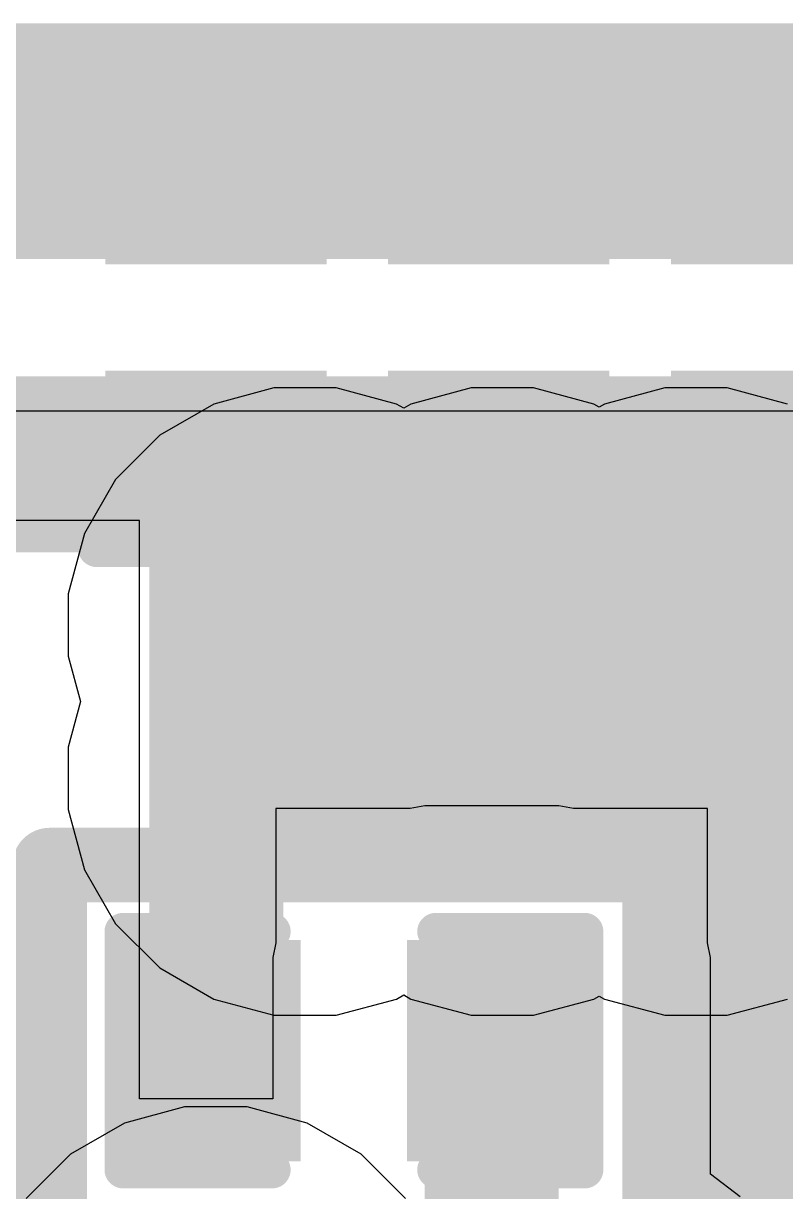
# Model space of a CAD drawing. Header units: inches. Extents: x -3 to 5437, y -3 to 5435.
# Drawn here: x 74.485 to 77.085, y 89.259 to 93.244 of the extents above; entities that cross this region are included whole.
import ezdxf

# ---------------------------------------------------------------- set-up
doc = ezdxf.new("R2010")
doc.units = ezdxf.units.IN
for name, color, linetype in [('Bottom Layer', 5, 'Continuous'), ('Drill Drawing', 1, 'Continuous'), ('GND', 16, 'Continuous'), ('PWR', 76, 'Continuous'), ('Top Layer', 1, 'Continuous'), ('Top Overlay', 2, 'Continuous'), ('Top Paste', 8, 'Continuous'), ('Top Solder', 216, 'Continuous'), ('Via Holes', 16, 'Continuous')]:
    doc.layers.add(name, color=color, linetype=linetype)

# ---------------------------------------------------------------- blocks, each defined once
blk = doc.blocks.new('C___0402_107')
at = {"layer": 'Top Layer'}
for points in [[(-0.6985, -0.3175), (-0.6985, 0.3175), (-0.2412999999999999, 0.3175), (-0.2413, -0.3175)], [(0.2412999999999999, -0.3175), (0.2413, 0.3175), (0.6985, 0.3175), (0.6985, -0.3175)]]:
    blk.add_hatch(color=1, dxfattribs=at).paths.add_polyline_path(points)
at = {"layer": 'Top Paste'}
for points in [[(-0.6985, -0.3175), (-0.6985, 0.3175), (-0.2412999999999999, 0.3175), (-0.2413, -0.3175)], [(0.2412999999999999, -0.3175), (0.2413, 0.3175), (0.6985, 0.3175), (0.6985, -0.3175)]]:
    blk.add_hatch(color=8, dxfattribs=at).paths.add_polyline_path(points)
at = {"layer": 'Top Solder'}
for points in [[(-0.7584998799999999, -0.37749988), (-0.7584998799999999, 0.37749988), (-0.18130012, 0.37749988), (-0.18130012, -0.37749988)], [(0.18130012, -0.37749988), (0.18130012, 0.37749988), (0.7584998799999999, 0.37749988), (0.7584998799999999, -0.37749988)]]:
    blk.add_hatch(color=216, dxfattribs=at).paths.add_polyline_path(points)
at = {"layer": 'Top Overlay'}
for points in [[(-0.7874, 0.4064, 0.127, 0.127, 0), (-0.7874, -0.4064, 0.127, 0.127, 0)], [(-0.7874, 0.4064, 0.127, 0.127, 0), (-0.2794, 0.4064, 0.127, 0.127, 0)], [(0.2794, 0.4064, 0.127, 0.127, 0), (0.7874, 0.4064, 0.127, 0.127, 0)], [(0.7874, 0.4064, 0.127, 0.127, 0), (0.7874, -0.4064, 0.127, 0.127, 0)], [(-0.7874, -0.4064, 0.127, 0.127, 0), (-0.2794, -0.4064, 0.127, 0.127, 0)], [(0.2794, -0.4064, 0.127, 0.127, 0), (0.7874, -0.4064, 0.127, 0.127, 0)]]:
    blk.add_lwpolyline(points, format="xyseb", dxfattribs=at)
for points in [[(-0.8191499999999999, 0.4064, 0.0635, 0.0635, 1), (-0.7556499999999999, 0.4064, 0.0635, 0.0635, 1)], [(-0.8191499999999999, 0.4064, 0.0635, 0.0635, 1), (-0.7556499999999999, 0.4064, 0.0635, 0.0635, 1)], [(-0.31115, 0.4064, 0.0635, 0.0635, 1), (-0.24765, 0.4064, 0.0635, 0.0635, 1)], [(0.24765, 0.4064, 0.0635, 0.0635, 1), (0.31115, 0.4064, 0.0635, 0.0635, 1)], [(0.7556499999999999, 0.4064, 0.0635, 0.0635, 1), (0.8191499999999999, 0.4064, 0.0635, 0.0635, 1)], [(0.7556499999999999, 0.4064, 0.0635, 0.0635, 1), (0.8191499999999999, 0.4064, 0.0635, 0.0635, 1)], [(-0.8191499999999999, -0.4064, 0.0635, 0.0635, 1), (-0.7556499999999999, -0.4064, 0.0635, 0.0635, 1)], [(-0.8191499999999999, -0.4064, 0.0635, 0.0635, 1), (-0.7556499999999999, -0.4064, 0.0635, 0.0635, 1)], [(-0.31115, -0.4064, 0.0635, 0.0635, 1), (-0.24765, -0.4064, 0.0635, 0.0635, 1)], [(0.24765, -0.4064, 0.0635, 0.0635, 1), (0.31115, -0.4064, 0.0635, 0.0635, 1)], [(0.7556499999999999, -0.4064, 0.0635, 0.0635, 1), (0.8191499999999999, -0.4064, 0.0635, 0.0635, 1)], [(0.7556499999999999, -0.4064, 0.0635, 0.0635, 1), (0.8191499999999999, -0.4064, 0.0635, 0.0635, 1)]]:
    blk.add_lwpolyline(points, format="xyseb", close=True, dxfattribs=at)
blk = doc.blocks.new('C___0402_108')
at = {"layer": 'Top Layer'}
for points in [[(-0.6985, -0.3175), (-0.6985, 0.3175), (-0.2412999999999999, 0.3175), (-0.2413, -0.3175)], [(0.2412999999999999, -0.3175), (0.2413, 0.3175), (0.6985, 0.3175), (0.6985, -0.3175)]]:
    blk.add_hatch(color=1, dxfattribs=at).paths.add_polyline_path(points)
at = {"layer": 'Top Paste'}
for points in [[(-0.6985, -0.3175), (-0.6985, 0.3175), (-0.2412999999999999, 0.3175), (-0.2413, -0.3175)], [(0.2412999999999999, -0.3175), (0.2413, 0.3175), (0.6985, 0.3175), (0.6985, -0.3175)]]:
    blk.add_hatch(color=8, dxfattribs=at).paths.add_polyline_path(points)
at = {"layer": 'Top Solder'}
for points in [[(-0.7584998799999999, -0.37749988), (-0.7584998799999999, 0.37749988), (-0.18130012, 0.37749988), (-0.18130012, -0.37749988)], [(0.18130012, -0.37749988), (0.18130012, 0.37749988), (0.7584998799999999, 0.37749988), (0.7584998799999999, -0.37749988)]]:
    blk.add_hatch(color=216, dxfattribs=at).paths.add_polyline_path(points)
at = {"layer": 'Top Overlay'}
for points in [[(-0.7874, 0.4064, 0.127, 0.127, 0), (-0.7874, -0.4064, 0.127, 0.127, 0)], [(-0.7874, 0.4064, 0.127, 0.127, 0), (-0.2794, 0.4064, 0.127, 0.127, 0)], [(0.2794, 0.4064, 0.127, 0.127, 0), (0.7874, 0.4064, 0.127, 0.127, 0)], [(0.7874, 0.4064, 0.127, 0.127, 0), (0.7874, -0.4064, 0.127, 0.127, 0)], [(-0.7874, -0.4064, 0.127, 0.127, 0), (-0.2794, -0.4064, 0.127, 0.127, 0)], [(0.2794, -0.4064, 0.127, 0.127, 0), (0.7874, -0.4064, 0.127, 0.127, 0)]]:
    blk.add_lwpolyline(points, format="xyseb", dxfattribs=at)
for points in [[(-0.8191499999999999, 0.4064, 0.0635, 0.0635, 1), (-0.7556499999999999, 0.4064, 0.0635, 0.0635, 1)], [(-0.8191499999999999, 0.4064, 0.0635, 0.0635, 1), (-0.7556499999999999, 0.4064, 0.0635, 0.0635, 1)], [(-0.31115, 0.4064, 0.0635, 0.0635, 1), (-0.24765, 0.4064, 0.0635, 0.0635, 1)], [(0.24765, 0.4064, 0.0635, 0.0635, 1), (0.31115, 0.4064, 0.0635, 0.0635, 1)], [(0.7556499999999999, 0.4064, 0.0635, 0.0635, 1), (0.8191499999999999, 0.4064, 0.0635, 0.0635, 1)], [(0.7556499999999999, 0.4064, 0.0635, 0.0635, 1), (0.8191499999999999, 0.4064, 0.0635, 0.0635, 1)], [(-0.8191499999999999, -0.4064, 0.0635, 0.0635, 1), (-0.7556499999999999, -0.4064, 0.0635, 0.0635, 1)], [(-0.8191499999999999, -0.4064, 0.0635, 0.0635, 1), (-0.7556499999999999, -0.4064, 0.0635, 0.0635, 1)], [(-0.31115, -0.4064, 0.0635, 0.0635, 1), (-0.24765, -0.4064, 0.0635, 0.0635, 1)], [(0.24765, -0.4064, 0.0635, 0.0635, 1), (0.31115, -0.4064, 0.0635, 0.0635, 1)], [(0.7556499999999999, -0.4064, 0.0635, 0.0635, 1), (0.8191499999999999, -0.4064, 0.0635, 0.0635, 1)], [(0.7556499999999999, -0.4064, 0.0635, 0.0635, 1), (0.8191499999999999, -0.4064, 0.0635, 0.0635, 1)]]:
    blk.add_lwpolyline(points, format="xyseb", close=True, dxfattribs=at)
blk = doc.blocks.new('C___0402_224')
at = {"layer": 'Top Layer'}
for points in [[(-0.6985, -0.3175), (-0.6985, 0.3175), (-0.2412999999999999, 0.3175), (-0.2413, -0.3175)], [(0.2412999999999999, -0.3175), (0.2413, 0.3175), (0.6985, 0.3175), (0.6985, -0.3175)]]:
    blk.add_hatch(color=1, dxfattribs=at).paths.add_polyline_path(points)
at = {"layer": 'Top Paste'}
for points in [[(-0.6985, -0.3175), (-0.6985, 0.3175), (-0.2412999999999999, 0.3175), (-0.2413, -0.3175)], [(0.2412999999999999, -0.3175), (0.2413, 0.3175), (0.6985, 0.3175), (0.6985, -0.3175)]]:
    blk.add_hatch(color=8, dxfattribs=at).paths.add_polyline_path(points)
at = {"layer": 'Top Solder'}
for points in [[(-0.7584998799999999, -0.37749988), (-0.7584998799999999, 0.37749988), (-0.18130012, 0.37749988), (-0.18130012, -0.37749988)], [(0.18130012, -0.37749988), (0.18130012, 0.37749988), (0.7584998799999999, 0.37749988), (0.7584998799999999, -0.37749988)]]:
    blk.add_hatch(color=216, dxfattribs=at).paths.add_polyline_path(points)
at = {"layer": 'Top Overlay'}
for points in [[(-0.7874, 0.4064, 0.127, 0.127, 0), (-0.7874, -0.4064, 0.127, 0.127, 0)], [(-0.2794, 0.4064, 0.127, 0.127, 0), (-0.7874, 0.4064, 0.127, 0.127, 0)], [(0.7874, 0.4064, 0.127, 0.127, 0), (0.2794, 0.4064, 0.127, 0.127, 0)], [(0.7874, 0.4064, 0.127, 0.127, 0), (0.7874, -0.4064, 0.127, 0.127, 0)], [(-0.2794, -0.4064, 0.127, 0.127, 0), (-0.7874, -0.4064, 0.127, 0.127, 0)], [(0.7874, -0.4064, 0.127, 0.127, 0), (0.2794, -0.4064, 0.127, 0.127, 0)]]:
    blk.add_lwpolyline(points, format="xyseb", dxfattribs=at)
for points in [[(-0.8191499999999999, 0.4064, 0.0635, 0.0635, 1), (-0.7556499999999999, 0.4064, 0.0635, 0.0635, 1)], [(-0.8191499999999999, 0.4064, 0.0635, 0.0635, 1), (-0.7556499999999999, 0.4064, 0.0635, 0.0635, 1)], [(-0.31115, 0.4064, 0.0635, 0.0635, 1), (-0.24765, 0.4064, 0.0635, 0.0635, 1)], [(0.24765, 0.4064, 0.0635, 0.0635, 1), (0.31115, 0.4064, 0.0635, 0.0635, 1)], [(0.7556499999999999, 0.4064, 0.0635, 0.0635, 1), (0.8191499999999999, 0.4064, 0.0635, 0.0635, 1)], [(0.7556499999999999, 0.4064, 0.0635, 0.0635, 1), (0.8191499999999999, 0.4064, 0.0635, 0.0635, 1)], [(-0.8191499999999999, -0.4064, 0.0635, 0.0635, 1), (-0.7556499999999999, -0.4064, 0.0635, 0.0635, 1)], [(-0.8191499999999999, -0.4064, 0.0635, 0.0635, 1), (-0.7556499999999999, -0.4064, 0.0635, 0.0635, 1)], [(-0.31115, -0.4064, 0.0635, 0.0635, 1), (-0.24765, -0.4064, 0.0635, 0.0635, 1)], [(0.24765, -0.4064, 0.0635, 0.0635, 1), (0.31115, -0.4064, 0.0635, 0.0635, 1)], [(0.7556499999999999, -0.4064, 0.0635, 0.0635, 1), (0.8191499999999999, -0.4064, 0.0635, 0.0635, 1)], [(0.7556499999999999, -0.4064, 0.0635, 0.0635, 1), (0.8191499999999999, -0.4064, 0.0635, 0.0635, 1)]]:
    blk.add_lwpolyline(points, format="xyseb", close=True, dxfattribs=at)
blk = doc.blocks.new('C___0402_225')
at = {"layer": 'Top Layer'}
for points in [[(-0.6985, -0.3175), (-0.6985, 0.3175), (-0.2412999999999999, 0.3175), (-0.2413, -0.3175)], [(0.2412999999999999, -0.3175), (0.2413, 0.3175), (0.6985, 0.3175), (0.6985, -0.3175)]]:
    blk.add_hatch(color=1, dxfattribs=at).paths.add_polyline_path(points)
at = {"layer": 'Top Paste'}
for points in [[(-0.6985, -0.3175), (-0.6985, 0.3175), (-0.2412999999999999, 0.3175), (-0.2413, -0.3175)], [(0.2412999999999999, -0.3175), (0.2413, 0.3175), (0.6985, 0.3175), (0.6985, -0.3175)]]:
    blk.add_hatch(color=8, dxfattribs=at).paths.add_polyline_path(points)
at = {"layer": 'Top Solder'}
for points in [[(-0.7584998799999999, -0.37749988), (-0.7584998799999999, 0.37749988), (-0.18130012, 0.37749988), (-0.18130012, -0.37749988)], [(0.18130012, -0.37749988), (0.18130012, 0.37749988), (0.7584998799999999, 0.37749988), (0.7584998799999999, -0.37749988)]]:
    blk.add_hatch(color=216, dxfattribs=at).paths.add_polyline_path(points)
at = {"layer": 'Top Overlay'}
for points in [[(-0.7874, 0.4064, 0.127, 0.127, 0), (-0.7874, -0.4064, 0.127, 0.127, 0)], [(-0.7874, 0.4064, 0.127, 0.127, 0), (-0.2794, 0.4064, 0.127, 0.127, 0)], [(0.2794, 0.4064, 0.127, 0.127, 0), (0.7874, 0.4064, 0.127, 0.127, 0)], [(0.7874, 0.4064, 0.127, 0.127, 0), (0.7874, -0.4064, 0.127, 0.127, 0)], [(-0.7874, -0.4064, 0.127, 0.127, 0), (-0.2794, -0.4064, 0.127, 0.127, 0)], [(0.2794, -0.4064, 0.127, 0.127, 0), (0.7874, -0.4064, 0.127, 0.127, 0)]]:
    blk.add_lwpolyline(points, format="xyseb", dxfattribs=at)
for points in [[(-0.8191499999999999, 0.4064, 0.0635, 0.0635, 1), (-0.7556499999999999, 0.4064, 0.0635, 0.0635, 1)], [(-0.8191499999999999, 0.4064, 0.0635, 0.0635, 1), (-0.7556499999999999, 0.4064, 0.0635, 0.0635, 1)], [(-0.31115, 0.4064, 0.0635, 0.0635, 1), (-0.24765, 0.4064, 0.0635, 0.0635, 1)], [(0.24765, 0.4064, 0.0635, 0.0635, 1), (0.31115, 0.4064, 0.0635, 0.0635, 1)], [(0.7556499999999999, 0.4064, 0.0635, 0.0635, 1), (0.8191499999999999, 0.4064, 0.0635, 0.0635, 1)], [(0.7556499999999999, 0.4064, 0.0635, 0.0635, 1), (0.8191499999999999, 0.4064, 0.0635, 0.0635, 1)], [(-0.8191499999999999, -0.4064, 0.0635, 0.0635, 1), (-0.7556499999999999, -0.4064, 0.0635, 0.0635, 1)], [(-0.8191499999999999, -0.4064, 0.0635, 0.0635, 1), (-0.7556499999999999, -0.4064, 0.0635, 0.0635, 1)], [(-0.31115, -0.4064, 0.0635, 0.0635, 1), (-0.24765, -0.4064, 0.0635, 0.0635, 1)], [(0.24765, -0.4064, 0.0635, 0.0635, 1), (0.31115, -0.4064, 0.0635, 0.0635, 1)], [(0.7556499999999999, -0.4064, 0.0635, 0.0635, 1), (0.8191499999999999, -0.4064, 0.0635, 0.0635, 1)], [(0.7556499999999999, -0.4064, 0.0635, 0.0635, 1), (0.8191499999999999, -0.4064, 0.0635, 0.0635, 1)]]:
    blk.add_lwpolyline(points, format="xyseb", close=True, dxfattribs=at)

msp = doc.modelspace()

# ---------------------------------------------------------------- hatches: boundary and pattern name
at = {"layer": 'Bottom Layer'}
h = msp.add_hatch(color=5, dxfattribs=at)
edge = h.paths.add_edge_path()
edge.add_arc((75.4458994, 91.19247446), 0.2999994, 0, 360)
h = msp.add_hatch(color=5, dxfattribs=at)
edge = h.paths.add_edge_path()
edge.add_arc((76.11873016, 91.19247446), 0.2999994, 0, 360)
h = msp.add_hatch(color=5, dxfattribs=at)
edge = h.paths.add_edge_path()
edge.add_arc((76.77913016, 91.19247446), 0.2999994, 0, 360)
h = msp.add_hatch(color=5, dxfattribs=at)
edge = h.paths.add_edge_path()
edge.add_arc((75.4458994, 90.66867566), 0.2999994, 0, 360)
h = msp.add_hatch(color=5, dxfattribs=at)
edge = h.paths.add_edge_path()
edge.add_arc((76.11873016, 90.66867566), 0.2999994, 0, 360)
h = msp.add_hatch(color=5, dxfattribs=at)
edge = h.paths.add_edge_path()
edge.add_arc((76.77913016, 90.66867566), 0.2999994, 0, 360)
at = {"layer": 'GND'}
h = msp.add_hatch(color=16, dxfattribs=at)
edge = h.paths.add_edge_path()
edge.add_arc((75.4458994, 91.19247446), 0.2999994, 0, 360)
h = msp.add_hatch(color=16, dxfattribs=at)
edge = h.paths.add_edge_path()
edge.add_arc((76.11873016, 91.19247446), 0.2999994, 0, 360)
h = msp.add_hatch(color=16, dxfattribs=at)
edge = h.paths.add_edge_path()
edge.add_arc((76.77913016, 91.19247446), 0.2999994, 0, 360)
h = msp.add_hatch(color=16, dxfattribs=at)
edge = h.paths.add_edge_path()
edge.add_arc((75.4458994, 90.66867566), 0.2999994, 0, 360)
h = msp.add_hatch(color=16, dxfattribs=at)
edge = h.paths.add_edge_path()
edge.add_arc((76.11873016, 90.66867566), 0.2999994, 0, 360)
h = msp.add_hatch(color=16, dxfattribs=at)
edge = h.paths.add_edge_path()
edge.add_arc((76.77913016, 90.66867566), 0.2999994, 0, 360)
at = {"layer": 'PWR'}
h = msp.add_hatch(color=76, dxfattribs=at)
edge = h.paths.add_edge_path()
edge.add_arc((75.4458994, 91.19247446), 0.2999994, 0, 360)
h = msp.add_hatch(color=76, dxfattribs=at)
edge = h.paths.add_edge_path()
edge.add_arc((76.11873016, 91.19247446), 0.2999994, 0, 360)
h = msp.add_hatch(color=76, dxfattribs=at)
edge = h.paths.add_edge_path()
edge.add_arc((76.77913016, 91.19247446), 0.2999994, 0, 360)
h = msp.add_hatch(color=76, dxfattribs=at)
edge = h.paths.add_edge_path()
edge.add_arc((75.4458994, 90.66867566), 0.2999994, 0, 360)
h = msp.add_hatch(color=76, dxfattribs=at)
edge = h.paths.add_edge_path()
edge.add_arc((76.11873016, 90.66867566), 0.2999994, 0, 360)
h = msp.add_hatch(color=76, dxfattribs=at)
edge = h.paths.add_edge_path()
edge.add_arc((76.77913016, 90.66867566), 0.2999994, 0, 360)
at = {"layer": 'Top Layer'}
for points in [[(72.37303788, 92.4400742), (83.96155927999999, 92.4400742), (83.96155927999999, 93.24427376), (72.37303788, 93.24427376)], [(72.37303788, 91.4400762), (78.3544534, 91.4400762), (78.3544534, 92.040075), (72.37303788, 92.040075)], [(76.76884061999999, 89.18027376), (78.35445594, 89.18027376), (78.35445594, 92.040075), (76.76884061999999, 92.040075)], [(74.91393196, 89.42257452), (75.37113196, 89.42257452), (75.37113196, 91.8595318), (74.91393196, 91.8595318)], [(74.91393196, 90.34017492), (77.07175339999999, 90.34017492), (77.07175339999999, 91.59276068), (74.91393196, 91.59276068)], [(76.76884061999999, 89.18027376), (82.68515594, 89.18027376), (82.68515594, 90.70427375999999), (76.76884061999999, 90.70427375999999)], [(75.85373195999999, 88.42257398), (76.31093195999999, 88.42257398), (76.31093195999999, 90.05757197999999), (75.85373195999999, 90.05757197999999)]]:
    msp.add_hatch(color=1, dxfattribs=at).paths.add_polyline_path(points)
h = msp.add_hatch(color=1, dxfattribs=at)
edge = h.paths.add_edge_path()
edge.add_arc((75.4458994, 91.19247446), 0.2999994, 0, 360)
h = msp.add_hatch(color=1, dxfattribs=at)
edge = h.paths.add_edge_path()
edge.add_arc((76.11873016, 91.19247446), 0.2999994, 0, 360)
h = msp.add_hatch(color=1, dxfattribs=at)
edge = h.paths.add_edge_path()
edge.add_arc((76.77913016, 91.19247446), 0.2999994, 0, 360)
h = msp.add_hatch(color=1, dxfattribs=at)
edge = h.paths.add_edge_path()
edge.add_arc((75.4458994, 90.66867566), 0.2999994, 0, 360)
h = msp.add_hatch(color=1, dxfattribs=at)
edge = h.paths.add_edge_path()
edge.add_arc((76.11873016, 90.66867566), 0.2999994, 0, 360)
h = msp.add_hatch(color=1, dxfattribs=at)
edge = h.paths.add_edge_path()
edge.add_arc((76.77913016, 90.66867566), 0.2999994, 0, 360)
at = {"layer": 'Via Holes'}
h = msp.add_hatch(color=7, dxfattribs=at)
edge = h.paths.add_edge_path()
edge.add_arc((75.4458994, 91.19247446), 0.1499997, 0, 360)
h = msp.add_hatch(color=7, dxfattribs=at)
edge = h.paths.add_edge_path()
edge.add_arc((76.11873016, 91.19247446), 0.1499997, 0, 360)
h = msp.add_hatch(color=7, dxfattribs=at)
edge = h.paths.add_edge_path()
edge.add_arc((76.77913016, 91.19247446), 0.1499997, 0, 360)
h = msp.add_hatch(color=7, dxfattribs=at)
edge = h.paths.add_edge_path()
edge.add_arc((75.4458994, 90.66867566), 0.1499997, 0, 360)
h = msp.add_hatch(color=7, dxfattribs=at)
edge = h.paths.add_edge_path()
edge.add_arc((76.11873016, 90.66867566), 0.1499997, 0, 360)
h = msp.add_hatch(color=7, dxfattribs=at)
edge = h.paths.add_edge_path()
edge.add_arc((76.77913016, 90.66867566), 0.1499997, 0, 360)

# ---------------------------------------------------------------- linework, layer by layer
at = {"layer": 'Bottom Layer'}
for p, q in [((75.03498074, 89.54807337999999), (74.82947949999999, 89.49300871999999)), ((75.24773114, 89.54807337999999), (75.03498074, 89.54807337999999)), ((75.45323238, 89.49300871999999), (75.24773114, 89.54807337999999)), ((74.82947949999999, 89.49300871999999), (74.64523297999999, 89.38663351999999)), ((75.6374789, 89.38663351999999), (75.45323238, 89.49300871999999)), ((74.64523297999999, 89.38663351999999), (74.4947964, 89.23619693999999)), ((75.78791548, 89.23619693999999), (75.6374789, 89.38663351999999))]:
    msp.add_line(p, q, dxfattribs=at)
at = {"layer": 'Drill Drawing'}
for points in [[(75.31889939999999, 91.31947446, 0.0508, 0.0508, 0), (75.4458994, 91.44647445999999, 0.0508, 0.0508, 0)], [(75.4458994, 91.44647445999999, 0.0508, 0.0508, 0), (75.5728994, 91.31947446, 0.0508, 0.0508, 0)], [(75.99173015999999, 91.31947446, 0.0508, 0.0508, 0), (76.11873016, 91.44647445999999, 0.0508, 0.0508, 0)], [(76.11873016, 91.44647445999999, 0.0508, 0.0508, 0), (76.24573016, 91.31947446, 0.0508, 0.0508, 0)], [(76.65213016, 91.31947446, 0.0508, 0.0508, 0), (76.77913016, 91.44647445999999, 0.0508, 0.0508, 0)], [(76.77913016, 91.44647445999999, 0.0508, 0.0508, 0), (76.90613015999999, 91.31947446, 0.0508, 0.0508, 0)], [(75.1918994, 91.31947446, 0.0508, 0.0508, 0), (75.31889939999999, 91.19247446, 0.0508, 0.0508, 0)], [(75.1918994, 91.31947446, 0.0508, 0.0508, 0), (75.31889939999999, 91.31947446, 0.0508, 0.0508, 0)], [(75.5728994, 91.31947446, 0.0508, 0.0508, 0), (75.69989939999999, 91.31947446, 0.0508, 0.0508, 0)], [(75.5728994, 91.19247446, 0.0508, 0.0508, 0), (75.69989939999999, 91.31947446, 0.0508, 0.0508, 0)], [(75.86473016, 91.31947446, 0.0508, 0.0508, 0), (75.99173015999999, 91.19247446, 0.0508, 0.0508, 0)], [(75.86473016, 91.31947446, 0.0508, 0.0508, 0), (75.99173015999999, 91.31947446, 0.0508, 0.0508, 0)], [(76.24573016, 91.31947446, 0.0508, 0.0508, 0), (76.37273015999999, 91.31947446, 0.0508, 0.0508, 0)], [(76.24573016, 91.19247446, 0.0508, 0.0508, 0), (76.37273015999999, 91.31947446, 0.0508, 0.0508, 0)], [(76.52513016, 91.31947446, 0.0508, 0.0508, 0), (76.65213016, 91.19247446, 0.0508, 0.0508, 0)], [(76.52513016, 91.31947446, 0.0508, 0.0508, 0), (76.65213016, 91.31947446, 0.0508, 0.0508, 0)], [(76.90613015999999, 91.31947446, 0.0508, 0.0508, 0), (77.03313016, 91.31947446, 0.0508, 0.0508, 0)], [(76.90613015999999, 91.19247446, 0.0508, 0.0508, 0), (77.03313016, 91.31947446, 0.0508, 0.0508, 0)], [(75.1918994, 91.06547445999999, 0.0508, 0.0508, 0), (75.31889939999999, 91.19247446, 0.0508, 0.0508, 0)], [(75.5728994, 91.19247446, 0.0508, 0.0508, 0), (75.69989939999999, 91.06547445999999, 0.0508, 0.0508, 0)], [(75.86473016, 91.06547445999999, 0.0508, 0.0508, 0), (75.99173015999999, 91.19247446, 0.0508, 0.0508, 0)], [(76.24573016, 91.19247446, 0.0508, 0.0508, 0), (76.37273015999999, 91.06547445999999, 0.0508, 0.0508, 0)], [(76.52513016, 91.06547445999999, 0.0508, 0.0508, 0), (76.65213016, 91.19247446, 0.0508, 0.0508, 0)], [(76.90613015999999, 91.19247446, 0.0508, 0.0508, 0), (77.03313016, 91.06547445999999, 0.0508, 0.0508, 0)], [(75.1918994, 91.06547445999999, 0.0508, 0.0508, 0), (75.31889939999999, 91.06547445999999, 0.0508, 0.0508, 0)], [(75.31889939999999, 91.06547445999999, 0.0508, 0.0508, 0), (75.4458994, 90.93847446, 0.0508, 0.0508, 0)], [(75.4458994, 90.93847446, 0.0508, 0.0508, 0), (75.5728994, 91.06547445999999, 0.0508, 0.0508, 0)], [(75.5728994, 91.06547445999999, 0.0508, 0.0508, 0), (75.69989939999999, 91.06547445999999, 0.0508, 0.0508, 0)], [(75.86473016, 91.06547445999999, 0.0508, 0.0508, 0), (75.99173015999999, 91.06547445999999, 0.0508, 0.0508, 0)], [(75.99173015999999, 91.06547445999999, 0.0508, 0.0508, 0), (76.11873016, 90.93847446, 0.0508, 0.0508, 0)], [(76.11873016, 90.93847446, 0.0508, 0.0508, 0), (76.24573016, 91.06547445999999, 0.0508, 0.0508, 0)], [(76.24573016, 91.06547445999999, 0.0508, 0.0508, 0), (76.37273015999999, 91.06547445999999, 0.0508, 0.0508, 0)], [(76.52513016, 91.06547445999999, 0.0508, 0.0508, 0), (76.65213016, 91.06547445999999, 0.0508, 0.0508, 0)], [(76.65213016, 91.06547445999999, 0.0508, 0.0508, 0), (76.77913016, 90.93847446, 0.0508, 0.0508, 0)], [(76.77913016, 90.93847446, 0.0508, 0.0508, 0), (76.90613015999999, 91.06547445999999, 0.0508, 0.0508, 0)], [(76.90613015999999, 91.06547445999999, 0.0508, 0.0508, 0), (77.03313016, 91.06547445999999, 0.0508, 0.0508, 0)], [(75.31889939999999, 90.79567566, 0.0508, 0.0508, 0), (75.4458994, 90.92267566, 0.0508, 0.0508, 0)], [(75.4458994, 90.92267566, 0.0508, 0.0508, 0), (75.5728994, 90.79567566, 0.0508, 0.0508, 0)], [(75.99173015999999, 90.79567566, 0.0508, 0.0508, 0), (76.11873016, 90.92267566, 0.0508, 0.0508, 0)], [(76.11873016, 90.92267566, 0.0508, 0.0508, 0), (76.24573016, 90.79567566, 0.0508, 0.0508, 0)], [(76.65213016, 90.79567566, 0.0508, 0.0508, 0), (76.77913016, 90.92267566, 0.0508, 0.0508, 0)], [(76.77913016, 90.92267566, 0.0508, 0.0508, 0), (76.90613015999999, 90.79567566, 0.0508, 0.0508, 0)], [(75.1918994, 90.79567566, 0.0508, 0.0508, 0), (75.31889939999999, 90.66867566, 0.0508, 0.0508, 0)], [(75.1918994, 90.79567566, 0.0508, 0.0508, 0), (75.31889939999999, 90.79567566, 0.0508, 0.0508, 0)], [(75.5728994, 90.79567566, 0.0508, 0.0508, 0), (75.69989939999999, 90.79567566, 0.0508, 0.0508, 0)], [(75.5728994, 90.66867566, 0.0508, 0.0508, 0), (75.69989939999999, 90.79567566, 0.0508, 0.0508, 0)], [(75.86473016, 90.79567566, 0.0508, 0.0508, 0), (75.99173015999999, 90.66867566, 0.0508, 0.0508, 0)], [(75.86473016, 90.79567566, 0.0508, 0.0508, 0), (75.99173015999999, 90.79567566, 0.0508, 0.0508, 0)], [(76.24573016, 90.79567566, 0.0508, 0.0508, 0), (76.37273015999999, 90.79567566, 0.0508, 0.0508, 0)], [(76.24573016, 90.66867566, 0.0508, 0.0508, 0), (76.37273015999999, 90.79567566, 0.0508, 0.0508, 0)], [(76.52513016, 90.79567566, 0.0508, 0.0508, 0), (76.65213016, 90.66867566, 0.0508, 0.0508, 0)], [(76.52513016, 90.79567566, 0.0508, 0.0508, 0), (76.65213016, 90.79567566, 0.0508, 0.0508, 0)], [(76.90613015999999, 90.79567566, 0.0508, 0.0508, 0), (77.03313016, 90.79567566, 0.0508, 0.0508, 0)], [(76.90613015999999, 90.66867566, 0.0508, 0.0508, 0), (77.03313016, 90.79567566, 0.0508, 0.0508, 0)], [(75.1918994, 90.54167566, 0.0508, 0.0508, 0), (75.31889939999999, 90.66867566, 0.0508, 0.0508, 0)], [(75.5728994, 90.66867566, 0.0508, 0.0508, 0), (75.69989939999999, 90.54167566, 0.0508, 0.0508, 0)], [(75.86473016, 90.54167566, 0.0508, 0.0508, 0), (75.99173015999999, 90.66867566, 0.0508, 0.0508, 0)], [(76.24573016, 90.66867566, 0.0508, 0.0508, 0), (76.37273015999999, 90.54167566, 0.0508, 0.0508, 0)], [(76.52513016, 90.54167566, 0.0508, 0.0508, 0), (76.65213016, 90.66867566, 0.0508, 0.0508, 0)], [(76.90613015999999, 90.66867566, 0.0508, 0.0508, 0), (77.03313016, 90.54167566, 0.0508, 0.0508, 0)], [(75.1918994, 90.54167566, 0.0508, 0.0508, 0), (75.31889939999999, 90.54167566, 0.0508, 0.0508, 0)], [(75.31889939999999, 90.54167566, 0.0508, 0.0508, 0), (75.4458994, 90.41467566, 0.0508, 0.0508, 0)], [(75.4458994, 90.41467566, 0.0508, 0.0508, 0), (75.5728994, 90.54167566, 0.0508, 0.0508, 0)], [(75.5728994, 90.54167566, 0.0508, 0.0508, 0), (75.69989939999999, 90.54167566, 0.0508, 0.0508, 0)], [(75.86473016, 90.54167566, 0.0508, 0.0508, 0), (75.99173015999999, 90.54167566, 0.0508, 0.0508, 0)], [(75.99173015999999, 90.54167566, 0.0508, 0.0508, 0), (76.11873016, 90.41467566, 0.0508, 0.0508, 0)], [(76.11873016, 90.41467566, 0.0508, 0.0508, 0), (76.24573016, 90.54167566, 0.0508, 0.0508, 0)], [(76.24573016, 90.54167566, 0.0508, 0.0508, 0), (76.37273015999999, 90.54167566, 0.0508, 0.0508, 0)], [(76.52513016, 90.54167566, 0.0508, 0.0508, 0), (76.65213016, 90.54167566, 0.0508, 0.0508, 0)], [(76.65213016, 90.54167566, 0.0508, 0.0508, 0), (76.77913016, 90.41467566, 0.0508, 0.0508, 0)], [(76.77913016, 90.41467566, 0.0508, 0.0508, 0), (76.90613015999999, 90.54167566, 0.0508, 0.0508, 0)], [(76.90613015999999, 90.54167566, 0.0508, 0.0508, 0), (77.03313016, 90.54167566, 0.0508, 0.0508, 0)]]:
    msp.add_lwpolyline(points, format="xyseb", dxfattribs=at)
for points in [[(75.43319939999999, 91.44647445999999, 0.0254, 0.0254, 1), (75.4585994, 91.44647445999999, 0.0254, 0.0254, 1)], [(75.43319939999999, 91.44647445999999, 0.0254, 0.0254, 1), (75.4585994, 91.44647445999999, 0.0254, 0.0254, 1)], [(76.10603015999999, 91.44647445999999, 0.0254, 0.0254, 1), (76.13143016, 91.44647445999999, 0.0254, 0.0254, 1)], [(76.10603015999999, 91.44647445999999, 0.0254, 0.0254, 1), (76.13143016, 91.44647445999999, 0.0254, 0.0254, 1)], [(76.76643016, 91.44647445999999, 0.0254, 0.0254, 1), (76.79183016, 91.44647445999999, 0.0254, 0.0254, 1)], [(76.76643016, 91.44647445999999, 0.0254, 0.0254, 1), (76.79183016, 91.44647445999999, 0.0254, 0.0254, 1)], [(75.1791994, 91.31947446, 0.0254, 0.0254, 1), (75.20459939999999, 91.31947446, 0.0254, 0.0254, 1)], [(75.1791994, 91.31947446, 0.0254, 0.0254, 1), (75.20459939999999, 91.31947446, 0.0254, 0.0254, 1)], [(75.3061994, 91.31947446, 0.0254, 0.0254, 1), (75.3315994, 91.31947446, 0.0254, 0.0254, 1)], [(75.3061994, 91.31947446, 0.0254, 0.0254, 1), (75.3315994, 91.31947446, 0.0254, 0.0254, 1)], [(75.56019939999999, 91.31947446, 0.0254, 0.0254, 1), (75.5855994, 91.31947446, 0.0254, 0.0254, 1)], [(75.56019939999999, 91.31947446, 0.0254, 0.0254, 1), (75.5855994, 91.31947446, 0.0254, 0.0254, 1)], [(75.6871994, 91.31947446, 0.0254, 0.0254, 1), (75.7125994, 91.31947446, 0.0254, 0.0254, 1)], [(75.6871994, 91.31947446, 0.0254, 0.0254, 1), (75.7125994, 91.31947446, 0.0254, 0.0254, 1)], [(75.85203016, 91.31947446, 0.0254, 0.0254, 1), (75.87743016, 91.31947446, 0.0254, 0.0254, 1)], [(75.85203016, 91.31947446, 0.0254, 0.0254, 1), (75.87743016, 91.31947446, 0.0254, 0.0254, 1)], [(75.97903016, 91.31947446, 0.0254, 0.0254, 1), (76.00443016, 91.31947446, 0.0254, 0.0254, 1)], [(75.97903016, 91.31947446, 0.0254, 0.0254, 1), (76.00443016, 91.31947446, 0.0254, 0.0254, 1)], [(76.23303016, 91.31947446, 0.0254, 0.0254, 1), (76.25843016, 91.31947446, 0.0254, 0.0254, 1)], [(76.23303016, 91.31947446, 0.0254, 0.0254, 1), (76.25843016, 91.31947446, 0.0254, 0.0254, 1)], [(76.36003016000001, 91.31947446, 0.0254, 0.0254, 1), (76.38543016, 91.31947446, 0.0254, 0.0254, 1)], [(76.36003016000001, 91.31947446, 0.0254, 0.0254, 1), (76.38543016, 91.31947446, 0.0254, 0.0254, 1)], [(76.51243016, 91.31947446, 0.0254, 0.0254, 1), (76.53783016, 91.31947446, 0.0254, 0.0254, 1)], [(76.51243016, 91.31947446, 0.0254, 0.0254, 1), (76.53783016, 91.31947446, 0.0254, 0.0254, 1)], [(76.63943015999999, 91.31947446, 0.0254, 0.0254, 1), (76.66483016000001, 91.31947446, 0.0254, 0.0254, 1)], [(76.63943015999999, 91.31947446, 0.0254, 0.0254, 1), (76.66483016000001, 91.31947446, 0.0254, 0.0254, 1)], [(76.89343016, 91.31947446, 0.0254, 0.0254, 1), (76.91883016, 91.31947446, 0.0254, 0.0254, 1)], [(76.89343016, 91.31947446, 0.0254, 0.0254, 1), (76.91883016, 91.31947446, 0.0254, 0.0254, 1)], [(77.02043015999999, 91.31947446, 0.0254, 0.0254, 1), (77.04583016, 91.31947446, 0.0254, 0.0254, 1)], [(77.02043015999999, 91.31947446, 0.0254, 0.0254, 1), (77.04583016, 91.31947446, 0.0254, 0.0254, 1)], [(75.3061994, 91.19247446, 0.0254, 0.0254, 1), (75.3315994, 91.19247446, 0.0254, 0.0254, 1)], [(75.3061994, 91.19247446, 0.0254, 0.0254, 1), (75.3315994, 91.19247446, 0.0254, 0.0254, 1)], [(75.56019939999999, 91.19247446, 0.0254, 0.0254, 1), (75.5855994, 91.19247446, 0.0254, 0.0254, 1)], [(75.56019939999999, 91.19247446, 0.0254, 0.0254, 1), (75.5855994, 91.19247446, 0.0254, 0.0254, 1)], [(75.97903016, 91.19247446, 0.0254, 0.0254, 1), (76.00443016, 91.19247446, 0.0254, 0.0254, 1)], [(75.97903016, 91.19247446, 0.0254, 0.0254, 1), (76.00443016, 91.19247446, 0.0254, 0.0254, 1)], [(76.23303016, 91.19247446, 0.0254, 0.0254, 1), (76.25843016, 91.19247446, 0.0254, 0.0254, 1)], [(76.23303016, 91.19247446, 0.0254, 0.0254, 1), (76.25843016, 91.19247446, 0.0254, 0.0254, 1)], [(76.63943015999999, 91.19247446, 0.0254, 0.0254, 1), (76.66483016000001, 91.19247446, 0.0254, 0.0254, 1)], [(76.63943015999999, 91.19247446, 0.0254, 0.0254, 1), (76.66483016000001, 91.19247446, 0.0254, 0.0254, 1)], [(76.89343016, 91.19247446, 0.0254, 0.0254, 1), (76.91883016, 91.19247446, 0.0254, 0.0254, 1)], [(76.89343016, 91.19247446, 0.0254, 0.0254, 1), (76.91883016, 91.19247446, 0.0254, 0.0254, 1)], [(75.1791994, 91.06547445999999, 0.0254, 0.0254, 1), (75.20459939999999, 91.06547445999999, 0.0254, 0.0254, 1)], [(75.1791994, 91.06547445999999, 0.0254, 0.0254, 1), (75.20459939999999, 91.06547445999999, 0.0254, 0.0254, 1)], [(75.3061994, 91.06547445999999, 0.0254, 0.0254, 1), (75.3315994, 91.06547445999999, 0.0254, 0.0254, 1)], [(75.3061994, 91.06547445999999, 0.0254, 0.0254, 1), (75.3315994, 91.06547445999999, 0.0254, 0.0254, 1)], [(75.56019939999999, 91.06547445999999, 0.0254, 0.0254, 1), (75.5855994, 91.06547445999999, 0.0254, 0.0254, 1)], [(75.56019939999999, 91.06547445999999, 0.0254, 0.0254, 1), (75.5855994, 91.06547445999999, 0.0254, 0.0254, 1)], [(75.6871994, 91.06547445999999, 0.0254, 0.0254, 1), (75.7125994, 91.06547445999999, 0.0254, 0.0254, 1)], [(75.6871994, 91.06547445999999, 0.0254, 0.0254, 1), (75.7125994, 91.06547445999999, 0.0254, 0.0254, 1)], [(75.85203016, 91.06547445999999, 0.0254, 0.0254, 1), (75.87743016, 91.06547445999999, 0.0254, 0.0254, 1)], [(75.85203016, 91.06547445999999, 0.0254, 0.0254, 1), (75.87743016, 91.06547445999999, 0.0254, 0.0254, 1)], [(75.97903016, 91.06547445999999, 0.0254, 0.0254, 1), (76.00443016, 91.06547445999999, 0.0254, 0.0254, 1)], [(75.97903016, 91.06547445999999, 0.0254, 0.0254, 1), (76.00443016, 91.06547445999999, 0.0254, 0.0254, 1)], [(76.23303016, 91.06547445999999, 0.0254, 0.0254, 1), (76.25843016, 91.06547445999999, 0.0254, 0.0254, 1)], [(76.23303016, 91.06547445999999, 0.0254, 0.0254, 1), (76.25843016, 91.06547445999999, 0.0254, 0.0254, 1)], [(76.36003016000001, 91.06547445999999, 0.0254, 0.0254, 1), (76.38543016, 91.06547445999999, 0.0254, 0.0254, 1)], [(76.36003016000001, 91.06547445999999, 0.0254, 0.0254, 1), (76.38543016, 91.06547445999999, 0.0254, 0.0254, 1)], [(76.51243016, 91.06547445999999, 0.0254, 0.0254, 1), (76.53783016, 91.06547445999999, 0.0254, 0.0254, 1)], [(76.51243016, 91.06547445999999, 0.0254, 0.0254, 1), (76.53783016, 91.06547445999999, 0.0254, 0.0254, 1)], [(76.63943015999999, 91.06547445999999, 0.0254, 0.0254, 1), (76.66483016000001, 91.06547445999999, 0.0254, 0.0254, 1)], [(76.63943015999999, 91.06547445999999, 0.0254, 0.0254, 1), (76.66483016000001, 91.06547445999999, 0.0254, 0.0254, 1)], [(76.89343016, 91.06547445999999, 0.0254, 0.0254, 1), (76.91883016, 91.06547445999999, 0.0254, 0.0254, 1)], [(76.89343016, 91.06547445999999, 0.0254, 0.0254, 1), (76.91883016, 91.06547445999999, 0.0254, 0.0254, 1)], [(77.02043015999999, 91.06547445999999, 0.0254, 0.0254, 1), (77.04583016, 91.06547445999999, 0.0254, 0.0254, 1)], [(77.02043015999999, 91.06547445999999, 0.0254, 0.0254, 1), (77.04583016, 91.06547445999999, 0.0254, 0.0254, 1)], [(75.43319939999999, 90.93847446, 0.0254, 0.0254, 1), (75.4585994, 90.93847446, 0.0254, 0.0254, 1)], [(75.43319939999999, 90.93847446, 0.0254, 0.0254, 1), (75.4585994, 90.93847446, 0.0254, 0.0254, 1)], [(75.43319939999999, 90.92267566, 0.0254, 0.0254, 1), (75.4585994, 90.92267566, 0.0254, 0.0254, 1)], [(75.43319939999999, 90.92267566, 0.0254, 0.0254, 1), (75.4585994, 90.92267566, 0.0254, 0.0254, 1)], [(76.10603015999999, 90.93847446, 0.0254, 0.0254, 1), (76.13143016, 90.93847446, 0.0254, 0.0254, 1)], [(76.10603015999999, 90.93847446, 0.0254, 0.0254, 1), (76.13143016, 90.93847446, 0.0254, 0.0254, 1)], [(76.10603015999999, 90.92267566, 0.0254, 0.0254, 1), (76.13143016, 90.92267566, 0.0254, 0.0254, 1)], [(76.10603015999999, 90.92267566, 0.0254, 0.0254, 1), (76.13143016, 90.92267566, 0.0254, 0.0254, 1)], [(76.76643016, 90.93847446, 0.0254, 0.0254, 1), (76.79183016, 90.93847446, 0.0254, 0.0254, 1)], [(76.76643016, 90.93847446, 0.0254, 0.0254, 1), (76.79183016, 90.93847446, 0.0254, 0.0254, 1)], [(76.76643016, 90.92267566, 0.0254, 0.0254, 1), (76.79183016, 90.92267566, 0.0254, 0.0254, 1)], [(76.76643016, 90.92267566, 0.0254, 0.0254, 1), (76.79183016, 90.92267566, 0.0254, 0.0254, 1)], [(75.1791994, 90.79567566, 0.0254, 0.0254, 1), (75.20459939999999, 90.79567566, 0.0254, 0.0254, 1)], [(75.1791994, 90.79567566, 0.0254, 0.0254, 1), (75.20459939999999, 90.79567566, 0.0254, 0.0254, 1)], [(75.3061994, 90.79567566, 0.0254, 0.0254, 1), (75.3315994, 90.79567566, 0.0254, 0.0254, 1)], [(75.3061994, 90.79567566, 0.0254, 0.0254, 1), (75.3315994, 90.79567566, 0.0254, 0.0254, 1)], [(75.56019939999999, 90.79567566, 0.0254, 0.0254, 1), (75.5855994, 90.79567566, 0.0254, 0.0254, 1)], [(75.56019939999999, 90.79567566, 0.0254, 0.0254, 1), (75.5855994, 90.79567566, 0.0254, 0.0254, 1)], [(75.6871994, 90.79567566, 0.0254, 0.0254, 1), (75.7125994, 90.79567566, 0.0254, 0.0254, 1)], [(75.6871994, 90.79567566, 0.0254, 0.0254, 1), (75.7125994, 90.79567566, 0.0254, 0.0254, 1)], [(75.85203016, 90.79567566, 0.0254, 0.0254, 1), (75.87743016, 90.79567566, 0.0254, 0.0254, 1)], [(75.85203016, 90.79567566, 0.0254, 0.0254, 1), (75.87743016, 90.79567566, 0.0254, 0.0254, 1)], [(75.97903016, 90.79567566, 0.0254, 0.0254, 1), (76.00443016, 90.79567566, 0.0254, 0.0254, 1)], [(75.97903016, 90.79567566, 0.0254, 0.0254, 1), (76.00443016, 90.79567566, 0.0254, 0.0254, 1)], [(76.23303016, 90.79567566, 0.0254, 0.0254, 1), (76.25843016, 90.79567566, 0.0254, 0.0254, 1)], [(76.23303016, 90.79567566, 0.0254, 0.0254, 1), (76.25843016, 90.79567566, 0.0254, 0.0254, 1)], [(76.36003016000001, 90.79567566, 0.0254, 0.0254, 1), (76.38543016, 90.79567566, 0.0254, 0.0254, 1)], [(76.36003016000001, 90.79567566, 0.0254, 0.0254, 1), (76.38543016, 90.79567566, 0.0254, 0.0254, 1)], [(76.51243016, 90.79567566, 0.0254, 0.0254, 1), (76.53783016, 90.79567566, 0.0254, 0.0254, 1)], [(76.51243016, 90.79567566, 0.0254, 0.0254, 1), (76.53783016, 90.79567566, 0.0254, 0.0254, 1)], [(76.63943015999999, 90.79567566, 0.0254, 0.0254, 1), (76.66483016000001, 90.79567566, 0.0254, 0.0254, 1)], [(76.63943015999999, 90.79567566, 0.0254, 0.0254, 1), (76.66483016000001, 90.79567566, 0.0254, 0.0254, 1)], [(76.89343016, 90.79567566, 0.0254, 0.0254, 1), (76.91883016, 90.79567566, 0.0254, 0.0254, 1)], [(76.89343016, 90.79567566, 0.0254, 0.0254, 1), (76.91883016, 90.79567566, 0.0254, 0.0254, 1)], [(77.02043015999999, 90.79567566, 0.0254, 0.0254, 1), (77.04583016, 90.79567566, 0.0254, 0.0254, 1)], [(77.02043015999999, 90.79567566, 0.0254, 0.0254, 1), (77.04583016, 90.79567566, 0.0254, 0.0254, 1)], [(75.3061994, 90.66867566, 0.0254, 0.0254, 1), (75.3315994, 90.66867566, 0.0254, 0.0254, 1)], [(75.3061994, 90.66867566, 0.0254, 0.0254, 1), (75.3315994, 90.66867566, 0.0254, 0.0254, 1)], [(75.56019939999999, 90.66867566, 0.0254, 0.0254, 1), (75.5855994, 90.66867566, 0.0254, 0.0254, 1)], [(75.56019939999999, 90.66867566, 0.0254, 0.0254, 1), (75.5855994, 90.66867566, 0.0254, 0.0254, 1)], [(75.97903016, 90.66867566, 0.0254, 0.0254, 1), (76.00443016, 90.66867566, 0.0254, 0.0254, 1)], [(75.97903016, 90.66867566, 0.0254, 0.0254, 1), (76.00443016, 90.66867566, 0.0254, 0.0254, 1)], [(76.23303016, 90.66867566, 0.0254, 0.0254, 1), (76.25843016, 90.66867566, 0.0254, 0.0254, 1)], [(76.23303016, 90.66867566, 0.0254, 0.0254, 1), (76.25843016, 90.66867566, 0.0254, 0.0254, 1)], [(76.63943015999999, 90.66867566, 0.0254, 0.0254, 1), (76.66483016000001, 90.66867566, 0.0254, 0.0254, 1)], [(76.63943015999999, 90.66867566, 0.0254, 0.0254, 1), (76.66483016000001, 90.66867566, 0.0254, 0.0254, 1)], [(76.89343016, 90.66867566, 0.0254, 0.0254, 1), (76.91883016, 90.66867566, 0.0254, 0.0254, 1)], [(76.89343016, 90.66867566, 0.0254, 0.0254, 1), (76.91883016, 90.66867566, 0.0254, 0.0254, 1)], [(75.1791994, 90.54167566, 0.0254, 0.0254, 1), (75.20459939999999, 90.54167566, 0.0254, 0.0254, 1)], [(75.1791994, 90.54167566, 0.0254, 0.0254, 1), (75.20459939999999, 90.54167566, 0.0254, 0.0254, 1)], [(75.3061994, 90.54167566, 0.0254, 0.0254, 1), (75.3315994, 90.54167566, 0.0254, 0.0254, 1)], [(75.3061994, 90.54167566, 0.0254, 0.0254, 1), (75.3315994, 90.54167566, 0.0254, 0.0254, 1)], [(75.56019939999999, 90.54167566, 0.0254, 0.0254, 1), (75.5855994, 90.54167566, 0.0254, 0.0254, 1)], [(75.56019939999999, 90.54167566, 0.0254, 0.0254, 1), (75.5855994, 90.54167566, 0.0254, 0.0254, 1)], [(75.6871994, 90.54167566, 0.0254, 0.0254, 1), (75.7125994, 90.54167566, 0.0254, 0.0254, 1)], [(75.6871994, 90.54167566, 0.0254, 0.0254, 1), (75.7125994, 90.54167566, 0.0254, 0.0254, 1)], [(75.85203016, 90.54167566, 0.0254, 0.0254, 1), (75.87743016, 90.54167566, 0.0254, 0.0254, 1)], [(75.85203016, 90.54167566, 0.0254, 0.0254, 1), (75.87743016, 90.54167566, 0.0254, 0.0254, 1)], [(75.97903016, 90.54167566, 0.0254, 0.0254, 1), (76.00443016, 90.54167566, 0.0254, 0.0254, 1)], [(75.97903016, 90.54167566, 0.0254, 0.0254, 1), (76.00443016, 90.54167566, 0.0254, 0.0254, 1)], [(76.23303016, 90.54167566, 0.0254, 0.0254, 1), (76.25843016, 90.54167566, 0.0254, 0.0254, 1)], [(76.23303016, 90.54167566, 0.0254, 0.0254, 1), (76.25843016, 90.54167566, 0.0254, 0.0254, 1)], [(76.36003016000001, 90.54167566, 0.0254, 0.0254, 1), (76.38543016, 90.54167566, 0.0254, 0.0254, 1)], [(76.36003016000001, 90.54167566, 0.0254, 0.0254, 1), (76.38543016, 90.54167566, 0.0254, 0.0254, 1)], [(76.51243016, 90.54167566, 0.0254, 0.0254, 1), (76.53783016, 90.54167566, 0.0254, 0.0254, 1)], [(76.51243016, 90.54167566, 0.0254, 0.0254, 1), (76.53783016, 90.54167566, 0.0254, 0.0254, 1)], [(76.63943015999999, 90.54167566, 0.0254, 0.0254, 1), (76.66483016000001, 90.54167566, 0.0254, 0.0254, 1)], [(76.63943015999999, 90.54167566, 0.0254, 0.0254, 1), (76.66483016000001, 90.54167566, 0.0254, 0.0254, 1)], [(76.89343016, 90.54167566, 0.0254, 0.0254, 1), (76.91883016, 90.54167566, 0.0254, 0.0254, 1)], [(76.89343016, 90.54167566, 0.0254, 0.0254, 1), (76.91883016, 90.54167566, 0.0254, 0.0254, 1)], [(77.02043015999999, 90.54167566, 0.0254, 0.0254, 1), (77.04583016, 90.54167566, 0.0254, 0.0254, 1)], [(77.02043015999999, 90.54167566, 0.0254, 0.0254, 1), (77.04583016, 90.54167566, 0.0254, 0.0254, 1)], [(75.43319939999999, 90.41467566, 0.0254, 0.0254, 1), (75.4585994, 90.41467566, 0.0254, 0.0254, 1)], [(75.43319939999999, 90.41467566, 0.0254, 0.0254, 1), (75.4585994, 90.41467566, 0.0254, 0.0254, 1)], [(76.10603015999999, 90.41467566, 0.0254, 0.0254, 1), (76.13143016, 90.41467566, 0.0254, 0.0254, 1)], [(76.10603015999999, 90.41467566, 0.0254, 0.0254, 1), (76.13143016, 90.41467566, 0.0254, 0.0254, 1)], [(76.76643016, 90.41467566, 0.0254, 0.0254, 1), (76.79183016, 90.41467566, 0.0254, 0.0254, 1)], [(76.76643016, 90.41467566, 0.0254, 0.0254, 1), (76.79183016, 90.41467566, 0.0254, 0.0254, 1)]]:
    msp.add_lwpolyline(points, format="xyseb", close=True, dxfattribs=at)
at = {"layer": 'GND'}
for p, q in [((75.03498074, 89.54807337999999), (74.82947949999999, 89.49300871999999)), ((75.24773114, 89.54807337999999), (75.03498074, 89.54807337999999)), ((75.45323238, 89.49300871999999), (75.24773114, 89.54807337999999)), ((74.82947949999999, 89.49300871999999), (74.64523297999999, 89.38663351999999)), ((75.6374789, 89.38663351999999), (75.45323238, 89.49300871999999)), ((74.64523297999999, 89.38663351999999), (74.4947964, 89.23619693999999)), ((75.78791548, 89.23619693999999), (75.6374789, 89.38663351999999))]:
    msp.add_line(p, q, dxfattribs=at)
at = {"layer": 'PWR'}
for p, q in [((75.3395242, 92.00047386), (75.13402296, 91.9454092)), ((75.55227459999999, 92.00047386), (75.3395242, 92.00047386)), ((75.75777584, 91.9454092), (75.55227459999999, 92.00047386)), ((76.01235496, 92.00047386), (75.80685371999999, 91.9454092)), ((76.22510535999999, 92.00047386), (76.01235496, 92.00047386)), ((76.43060659999999, 91.9454092), (76.22510535999999, 92.00047386)), ((76.67275495999999, 92.00047386), (76.46725371999999, 91.9454092)), ((76.88550536, 92.00047386), (76.67275495999999, 92.00047386)), ((77.0910066, 91.9454092), (76.88550536, 92.00047386)), ((75.13402296, 91.9454092), (74.94977644, 91.839034)), ((75.78231478, 91.93124107999999), (75.75777584, 91.9454092)), ((75.80685371999999, 91.9454092), (75.78231478, 91.93124107999999)), ((76.44893016, 91.9348301), (76.43060659999999, 91.9454092)), ((76.46725371999999, 91.9454092), (76.44893016, 91.9348301)), ((74.94977644, 91.839034), (74.79933985999999, 91.68859742)), ((74.79933985999999, 91.68859742), (74.69296465999999, 91.50435089999999)), ((74.69296465999999, 91.50435089999999), (74.63789999999999, 91.29884966)), ((74.63789999999999, 91.29884966), (74.63789999999999, 91.08609926)), ((74.63789999999999, 91.08609926), (74.67957378, 90.93057506)), ((74.67957378, 90.93057506), (74.63789999999999, 90.77505086)), ((74.63789999999999, 90.77505086), (74.63789999999999, 90.56230046)), ((74.63789999999999, 90.56230046), (74.69296465999999, 90.35679922)), ((74.69296465999999, 90.35679922), (74.79933985999999, 90.1725527)), ((74.79933985999999, 90.1725527), (74.94977644, 90.02211611999999)), ((74.94977644, 90.02211611999999), (75.13402296, 89.91574091999999)), ((75.13402296, 89.91574091999999), (75.3395242, 89.86067625999999)), ((75.55227459999999, 89.86067625999999), (75.75777584, 89.91574091999999)), ((75.75777584, 89.91574091999999), (75.78231478, 89.92990904)), ((75.78231478, 89.92990904), (75.80685371999999, 89.91574091999999)), ((75.80685371999999, 89.91574091999999), (76.01235496, 89.86067625999999)), ((76.22510535999999, 89.86067625999999), (76.43060659999999, 89.91574091999999)), ((76.43060659999999, 89.91574091999999), (76.44893016, 89.92632001999999)), ((76.44893016, 89.92632001999999), (76.46725371999999, 89.91574091999999)), ((76.46725371999999, 89.91574091999999), (76.67275495999999, 89.86067625999999)), ((76.88550536, 89.86067625999999), (77.0910066, 89.91574091999999)), ((75.3395242, 89.86067625999999), (75.55227459999999, 89.86067625999999)), ((76.01235496, 89.86067625999999), (76.22510535999999, 89.86067625999999)), ((76.67275495999999, 89.86067625999999), (76.88550536, 89.86067625999999))]:
    msp.add_line(p, q, dxfattribs=at)
at = {"layer": 'Top Layer'}
for p, q in [((72.37303788, 91.92212248), (78.20480422, 91.92212248)), ((74.88103896, 91.54807446), (71.86503788, 91.54807446)), ((74.88103896, 89.93207566), (74.88103896, 91.54807446)), ((75.80369904, 90.56557452), (75.34573196, 90.56557452)), ((75.34573196, 90.56557452), (75.34573196, 90.10760744)), ((75.85373195999999, 90.57552624), (75.80369904, 90.56557452)), ((76.31093195999999, 90.57552624), (75.85373195999999, 90.57552624)), ((76.36096488, 90.56557452), (76.31093195999999, 90.57552624)), ((76.81893196, 90.56557452), (76.36096488, 90.56557452)), ((76.81893196, 90.10760744), (76.81893196, 90.56557452)), ((75.34573196, 90.10760744), (75.33578024, 90.05757452)), ((76.82888368, 90.05757452), (76.81893196, 90.10760744)), ((75.33578024, 90.05757452), (75.33578024, 89.5755257)), ((76.82888368, 89.3191), (76.82888368, 90.05757452)), ((74.88103896, 89.5755257), (74.88103896, 89.93207566)), ((75.33578024, 89.5755257), (74.88103896, 89.5755257)), ((76.9296404, 89.24178747999999), (76.82888368, 89.3191))]:
    msp.add_line(p, q, dxfattribs=at)
at = {"layer": 'Top Overlay'}
for points in [[(74.5744, 90.3732, 0.254, 0.254, 0), (76.65520101999999, 90.3732, 0.254, 0.254, 0)], [(74.5744, 86.2369878, 0.254, 0.254, 0), (74.5744, 90.3732, 0.254, 0.254, 0)], [(76.65520101999999, 86.2369878, 0.254, 0.254, 0), (76.65520101999999, 90.3732, 0.254, 0.254, 0)]]:
    msp.add_lwpolyline(points, format="xyseb", dxfattribs=at)
for points in [[(74.51089999999999, 90.3732, 0.127, 0.127, 1), (74.63789999999999, 90.3732, 0.127, 0.127, 1)], [(74.51089999999999, 90.3732, 0.127, 0.127, 1), (74.63789999999999, 90.3732, 0.127, 0.127, 1)], [(76.59170101999999, 90.3732, 0.127, 0.127, 1), (76.71870102, 90.3732, 0.127, 0.127, 1)], [(76.59170101999999, 90.3732, 0.127, 0.127, 1), (76.71870102, 90.3732, 0.127, 0.127, 1)]]:
    msp.add_lwpolyline(points, format="xyseb", close=True, dxfattribs=at)

# ---------------------------------------------------------------- block references
for name, p, rotation in [('C___0402_225', (75.14135594, 92.24046067999998), 90), ('C___0402_108', (76.10603015999999, 92.24046067999998), 90), ('C___0402_107', (77.07175594, 92.24046067999998), 90), ('C___0402_224', (75.61243196, 89.74007452), 180)]:
    msp.add_blockref(name, p, dxfattribs=dict(rotation=rotation))

doc.saveas('drawing.dxf')
